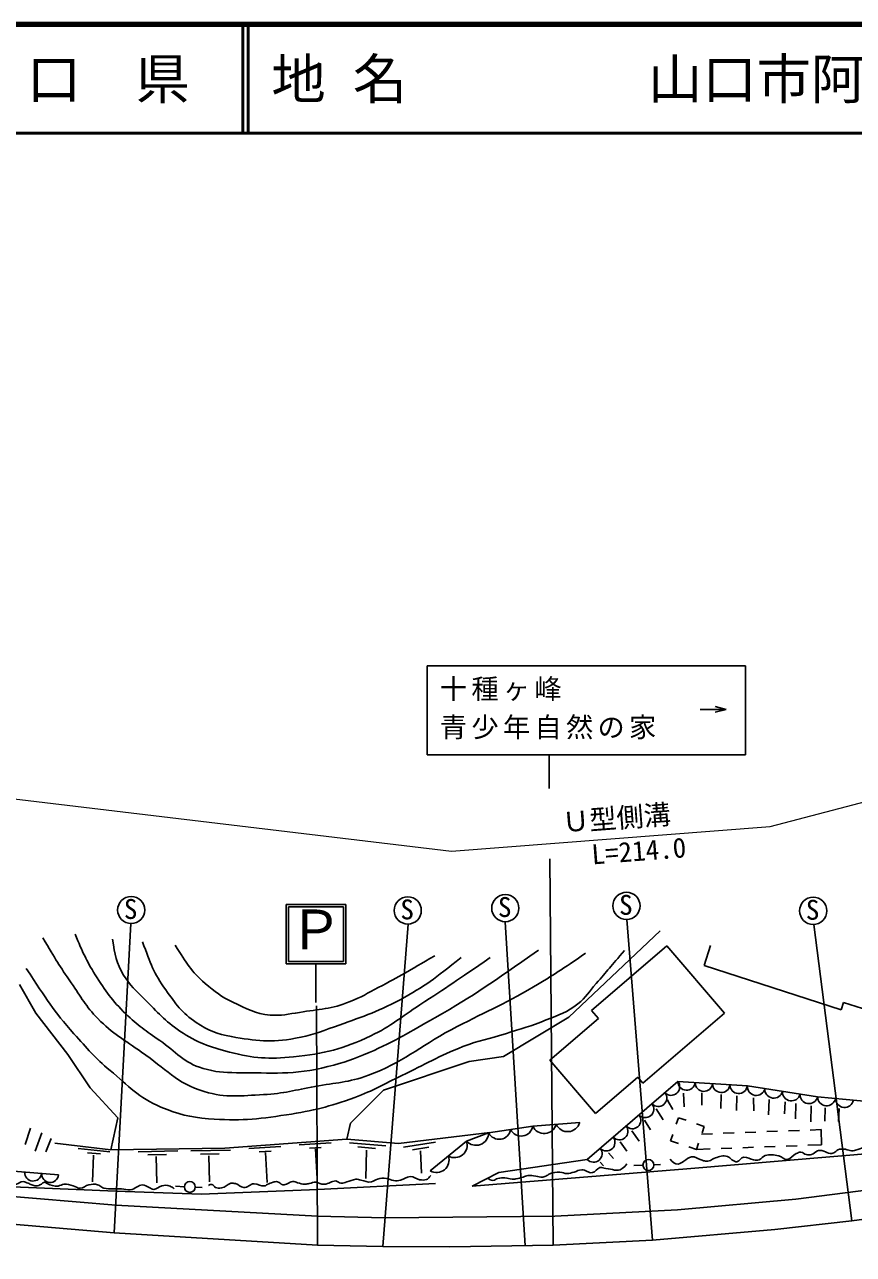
# Model space of a CAD drawing. Units: millimetres, scale not verified. Extents: x 40000 to 680000, y 20000 to 380000.
# Drawn here: x 347679 to 423922, y 266854 to 380000 of the extents above; entities that cross this region are included whole.
import ezdxf
from ezdxf.enums import TextEntityAlignment as Align

# ---------------------------------------------------------------- set-up
doc = ezdxf.new("R2010")
doc.units = ezdxf.units.MM
doc.header["$LTSCALE"] = 1000
doc.linetypes.add('CHAIN', pattern=[18.5, 12, -1.5, 3.5, -1.5])
for name, color, linetype, lineweight in [('M-BGD', 7, 'Continuous', 25), ('M-BMK', 2, 'CHAIN', 13), ('M-STR-HTXT', 7, 'Continuous', 13), ('M-STR-STRC', 7, 'Continuous', 25), ('M-TTL', 2, 'Continuous', 140), ('M-TTL-LINE', 7, 'Continuous', 50)]:
    doc.layers.add(name, color=color, linetype=linetype, lineweight=lineweight)
doc.layers.add('M-TTL-TXT', color=7, linetype='Continuous')
doc.styles.add('ＭＳ ゴシック', font='')
doc.styles.get('ＭＳ ゴシック').set_extended_font_data('MS Gothic')

msp = doc.modelspace()

# ---------------------------------------------------------------- linework, layer by layer
at = {"layer": 'M-BGD'}
for p, q in [((405453, 268160), (403083, 297672)), ((355930, 268831), (357464, 297289)), ((380629, 267594), (382949, 297249)), ((393712, 267654), (391883, 297466)), ((397746, 288666), (406145, 296617)), ((423781, 269952), (420290, 297216)), ((399825, 289306), (406753, 295249)), ((406753, 295249), (412071, 289049)), ((410189, 293429), (410784, 295270)), ((422801, 289352), (410189, 293429)), ((347197, 291684), (348698, 289038)), ((423024, 290042), (422801, 289352)), ((429586, 287921), (423024, 290042)), ((348698, 289038), (351660, 285246)), ((391734, 285076), (397746, 288666)), ((395995, 284718), (400469, 288555)), ((400469, 288555), (399825, 289306)), ((412071, 289049), (404564, 282610)), ((351660, 285246), (353714, 282166)), ((380710, 281969), (388574, 284602)), ((388574, 284602), (391734, 285076)), ((400200, 279816), (395995, 284718)), ((404095, 283157), (400200, 279816)), ((404564, 282610), (404095, 283157)), ((353714, 282166), (356264, 279417)), ((377673, 278915), (380710, 281969)), ((406808, 281060), (406844, 280992)), ((406844, 280992), (407312, 280181)), ((408289, 281698), (408343, 280427)), ((409966, 281722), (409974, 280575)), ((411768, 281558), (411737, 280279)), ((413211, 281433), (413164, 280107)), ((414740, 281254), (414756, 280068)), ((416176, 281113), (416113, 279686)), ((417642, 280895), (417580, 279779)), ((418625, 280739), (418610, 279327)), ((405783, 280249), (406433, 279224)), ((420022, 280536), (420006, 279054)), ((421340, 280341), (421309, 279101)), ((422628, 280279), (422557, 279077)), ((348236, 278468), (347721, 276970)), ((356264, 279417), (355613, 276482)), ((377320, 277461), (377673, 278915)), ((404691, 279219), (405258, 278309)), ((407826, 279430), (407629, 278844)), ((408538, 279190), (407826, 279430)), ((410197, 278631), (409485, 278871)), ((409999, 278045), (410197, 278631)), ((349254, 278046), (348646, 276338)), ((350120, 277508), (349629, 276279)), ((377320, 277461), (366110, 276640)), ((382079, 277071), (377320, 277461)), ((390487, 278063), (382079, 277071)), ((403552, 278226), (404212, 277258)), ((407309, 277896), (407112, 277310)), ((407112, 277310), (407823, 277070)), ((410955, 277960), (409958, 277923)), ((412954, 278035), (411955, 277997)), ((414952, 278110), (413953, 278072)), ((416951, 278184), (415952, 278147)), ((418950, 278259), (417950, 278222)), ((420946, 278334), (419949, 278297)), ((420998, 276943), (420946, 278334)), ((355613, 276482), (350448, 277075)), ((352600, 276583), (355533, 276279)), ((353465, 276193), (354651, 276092)), ((366110, 276640), (355613, 276482)), ((358113, 276301), (361780, 276379)), ((362958, 276374), (366625, 276452)), ((363855, 276086), (365564, 276117)), ((368305, 276592), (371262, 276772)), ((369265, 276304), (370357, 276350)), ((369834, 276226), (369990, 273456)), ((372922, 276930), (375879, 277110)), ((373882, 276642), (374974, 276688)), ((374451, 276564), (374607, 273794)), ((377575, 277126), (380898, 276834)), ((378324, 276740), (379974, 276588)), ((379143, 276448), (379085, 273850)), ((382528, 276734), (385489, 277167)), ((383359, 276476), (384868, 276722)), ((384084, 276394), (384201, 274335)), ((401387, 276208), (401855, 275685)), ((402456, 277206), (403095, 276364)), ((408586, 274715), (432006, 276690)), ((408771, 276751), (409482, 276511)), ((409482, 276511), (409680, 277097)), ((409482, 276511), (410743, 276558)), ((411743, 276596), (412742, 276633)), ((413741, 276671), (414741, 276708)), ((415740, 276746), (416739, 276783)), ((417738, 276820), (418738, 276858)), ((419737, 276895), (420998, 276943)), ((333608, 275543), (350806, 274165)), ((354027, 275990), (353926, 273541)), ((359010, 276013), (360719, 276044)), ((359790, 275865), (359845, 273446)), ((364635, 275938), (364690, 273519)), ((399444, 275592), (391296, 274386)), ((400614, 275334), (400934, 274991)), ((403725, 275029), (404560, 275061)), ((405559, 275099), (406183, 275123)), ((388838, 273140), (408586, 274715)), ((391296, 274386), (388838, 273140)), ((342644, 273240), (356076, 272661)), ((361546, 273118), (362380, 273082)), ((363379, 273039), (364003, 273012)), ((363927, 272407), (374652, 272828)), ((374652, 272828), (385480, 273366)), ((429396, 273335), (418636, 271931)), ((356078, 271381), (343667, 272418)), ((356076, 272661), (363927, 272407)), ((418636, 271931), (407746, 270952)), ((374626, 270378), (356078, 271381)), ((407746, 270952), (396460, 270373)), ((423781, 269952), (431382, 270949)), ((342420, 269993), (355930, 268831)), ((380805, 270226), (374626, 270378)), ((396460, 270373), (380805, 270226)), ((416690, 269145), (423781, 269952)), ((355930, 268831), (374626, 267700)), ((396312, 267697), (405453, 268160)), ((405453, 268160), (416690, 269145)), ((374626, 267700), (380629, 267594)), ((380629, 267594), (386799, 267539)), ((386799, 267539), (396312, 267697))]:
    msp.add_line(p, q, dxfattribs=at)
for points in [[(399444, 275592), (407775, 282756), (414165, 282352), (420631, 281358), (427213, 280726), (436508, 280200), (443933, 280831)], [(384998, 274543), (388330, 277284), (390366, 278045), (394424, 278646), (398742, 278980)]]:
    msp.add_lwpolyline(points, dxfattribs=at)
for centre, radius in [((391900, 298716), 1250), ((403045, 298921), 1250), ((357490, 298539), 1250), ((382925, 298499), 1250), ((420227, 298465), 1250), ((405059, 275079), 500), ((362880, 273059), 500)]:
    msp.add_circle(centre, radius, dxfattribs=at)
for centre, radius, start, end in [((407157, 282271), 786, 223.29271, 38.09107), ((408577, 282757), 802, 180.09878, 352.67015), ((410175, 282656), 802, 180.09878, 352.67015), ((411772, 282555), 802, 180.09878, 352.67015), ((413369, 282454), 802, 180.09878, 352.67015), ((414984, 282298), 821, 176.21132, 346.31097), ((416600, 282049), 821, 176.21132, 346.31097), ((418217, 281801), 821, 176.21132, 346.31097), ((404777, 280224), 786, 223.29271, 38.09107), ((405967, 281248), 786, 223.29271, 38.09107), ((419833, 281552), 821, 176.21132, 346.31097), ((421461, 281359), 830, 180.07905, 348.95377), ((423107, 281201), 830, 180.07905, 348.95377), ((403586, 279201), 786, 223.29271, 38.09107), ((391333, 278518), 1076, 206.06833, 350.78711), ((393362, 278818), 1076, 206.06833, 350.78711), ((395472, 279135), 1157, 204.99693, 343.8361), ((397631, 279302), 1157, 204.99693, 343.8361), ((402396, 278177), 786, 223.29271, 38.09107), ((387242, 276908), 1151, 239.82276, 19.06219), ((389204, 278051), 1162, 221.26518, 359.70249), ((401206, 277154), 786, 223.29271, 38.09107), ((400016, 276131), 786, 223.29271, 38.09107), ((385576, 275538), 1151, 239.82276, 19.06219), ((348464, 274388), 785, 177.97493, 352.86328), ((350027, 274263), 785, 177.97493, 352.86328)]:
    msp.add_arc(centre, radius, start, end, dxfattribs=at)
for points, knots in [([(399285, 294554), (397065, 293028), (396410, 292616), (394506, 291473), (391642, 289755), (389867, 289100), (386923, 287524), (383928, 285920), (382487, 284512), (379300, 283337), (377466, 282661), (376326, 282659), (374403, 282310), (372559, 281976), (371536, 281649), (369663, 281560), (367534, 281459), (366253, 281218), (364213, 281836), (361665, 282609), (360633, 283950), (358447, 285470), (356820, 286601), (355805, 287136), (354418, 288551), (353300, 289692), (352882, 290516), (351970, 291829), (350878, 293400), (350551, 293973), (349363, 295976)], [0, 0, 0, 0, 1, 1, 1, 2, 2, 2, 3, 3, 3, 4, 4, 4, 5, 5, 5, 6, 6, 6, 7, 7, 7, 8, 8, 8, 9, 9, 9, 10, 10, 10, 10]), ([(352325, 296331), (353063, 294559), (353322, 293970), (354181, 292579), (355117, 291064), (355715, 290233), (356986, 288985), (358091, 287899), (358837, 287425), (360106, 286536), (361623, 285474), (362318, 284495), (364095, 283969), (365258, 283625), (365962, 283576), (367175, 283574), (370468, 283569), (372395, 283322), (375588, 284127), (377106, 284510), (377944, 284803), (379379, 285430), (381826, 286501), (383099, 287312), (385422, 288630), (389281, 290819), (390516, 291762), (394940, 294830)], [0, 0, 0, 0, 1, 1, 1, 2, 2, 2, 3, 3, 3, 4, 4, 4, 5, 5, 5, 6, 6, 6, 7, 7, 7, 8, 8, 8, 9, 9, 9, 9]), ([(390517, 294159), (387405, 292032), (386599, 291466), (384040, 289814), (382292, 288686), (381418, 287859), (379537, 286971), (376935, 285741), (375291, 285332), (372428, 285036), (370135, 284798), (368774, 284888), (366543, 285470), (364664, 285960), (363570, 286316), (361962, 287405), (360551, 288361), (359920, 289115), (358723, 290328), (357917, 291145), (357377, 291554), (356788, 292540), (356092, 293704), (356014, 294378), (355761, 295857)], [0, 0, 0, 0, 1, 1, 1, 2, 2, 2, 3, 3, 3, 4, 4, 4, 5, 5, 5, 6, 6, 6, 7, 7, 7, 8, 8, 8, 8]), ([(358526, 295620), (359284, 293566), (359540, 292755), (360659, 291197), (361594, 289893), (362123, 289078), (363463, 288195), (364602, 287445), (365358, 287126), (366701, 286892), (368966, 286496), (370322, 286329), (372586, 286734), (374028, 286991), (374802, 287305), (376180, 287800), (378582, 288664), (379975, 289079), (382223, 290288), (384567, 291549), (385394, 292220), (387831, 294159)], [0, 0, 0, 0, 1, 1, 1, 2, 2, 2, 3, 3, 3, 4, 4, 4, 5, 5, 5, 6, 6, 6, 7, 7, 7, 7]), ([(347838, 293145), (349752, 290263), (350294, 289324), (352222, 287161), (353452, 285781), (354117, 284965), (355540, 283784), (357275, 282345), (358139, 281274), (360220, 280408), (361847, 279730), (362847, 279480), (364604, 279341), (367398, 279121), (369002, 279269), (371772, 279697), (374274, 280083), (375672, 280435), (378052, 281296), (379804, 281930), (380690, 282517), (382376, 283310), (384577, 284346), (385740, 285089), (388004, 285976), (389490, 286559), (390393, 286679), (391914, 287161), (393390, 287628), (394238, 287835), (395669, 288425), (396842, 288909), (397568, 289114), (398565, 289899), (399341, 290511), (399600, 291042), (400254, 291782), (401292, 292954), (401613, 293340), (402870, 294819)], [0, 0, 0, 0, 1, 1, 1, 2, 2, 2, 3, 3, 3, 4, 4, 4, 5, 5, 5, 6, 6, 6, 7, 7, 7, 8, 8, 8, 9, 9, 9, 10, 10, 10, 11, 11, 11, 12, 12, 12, 13, 13, 13, 13]), ([(361528, 295295), (362607, 293623), (362972, 292927), (364297, 291793), (365211, 291010), (365751, 290565), (366842, 290055), (368128, 289454), (368866, 288987), (370282, 288879), (371333, 288799), (371928, 288954), (372968, 289125), (374800, 289426), (375894, 289422), (377620, 290108), (378674, 290527), (379210, 290886), (380217, 291407), (382287, 292477), (382943, 292892), (385413, 294338)], [0, 0, 0, 0, 1, 1, 1, 2, 2, 2, 3, 3, 3, 4, 4, 4, 5, 5, 5, 6, 6, 6, 7, 7, 7, 7]), ([(407077, 275613), (407290, 275380), (407471, 275137), (407802, 275169), (408033, 275191), (408128, 275326), (408333, 275434), (408610, 275581), (408725, 275774), (409035, 275824), (409391, 275881), (409572, 275658), (409917, 275551), (410032, 275515), (410092, 275472), (410213, 275457), (410382, 275437), (410481, 275430), (410650, 275457), (410831, 275487), (410897, 275608), (411071, 275668), (411497, 275816), (411760, 275991), (412202, 275902), (412602, 275821), (412711, 275476), (413107, 275379), (413146, 275370), (413171, 275358), (413209, 275372), (413493, 275473), (413550, 275775), (413851, 275803), (414213, 275837), (414384, 275580), (414746, 275543), (414940, 275523), (415060, 275497), (415245, 275559), (415497, 275643), (415548, 275870), (415801, 275949), (416267, 276094), (416569, 276010), (417050, 275928), (417382, 275872), (417518, 275517), (417845, 275595), (418219, 275684), (418328, 275955), (418672, 276126), (418824, 276201), (418914, 276253), (419083, 276261), (419304, 276271), (419385, 276074), (419603, 276037), (419786, 276006), (419904, 275970), (420077, 276037), (420308, 276127), (420382, 276282), (420607, 276386), (420692, 276425), (420752, 276409), (420846, 276412), (421349, 276426), (421646, 276006), (422115, 276188), (422287, 276255), (422332, 276383), (422495, 276469), (422689, 276571), (422832, 276546), (423052, 276547), (423166, 276547), (423225, 276506), (423338, 276485), (423559, 276443), (423683, 276345), (423905, 276386), (423990, 276401), (424034, 276429), (424118, 276453), (424688, 276618), (425007, 276786), (425600, 276786), (425871, 276786), (425965, 276473), (426235, 276505), (426511, 276538), (426630, 276687), (426890, 276786), (427065, 276853), (427162, 276901), (427348, 276932), (427657, 276983), (427833, 276862), (428138, 276786), (428188, 276774), (428207, 276732), (428258, 276734), (429127, 276779), (429556, 277202), (430425, 277249), (430942, 277277), (431213, 277072), (431724, 276992), (431997, 276949), (432157, 276847), (432426, 276910), (432833, 277004), (432989, 277268), (433398, 277354), (433693, 277417), (433874, 277370), (434170, 277308), (434447, 277249), (434554, 277033), (434837, 277027), (435656, 277007), (436062, 277417), (436873, 277530), (437344, 277596), (437618, 277477), (438090, 277530), (438450, 277571), (438676, 277649), (438944, 277893), (438987, 277932), (439010, 277947), (439050, 277998)], [0, 0, 0, 0, 1, 1, 1, 2, 2, 2, 3, 3, 3, 4, 4, 4, 5, 5, 5, 6, 6, 6, 7, 7, 7, 8, 8, 8, 9, 9, 9, 10, 10, 10, 11, 11, 11, 12, 12, 12, 13, 13, 13, 14, 14, 14, 15, 15, 15, 16, 16, 16, 17, 17, 17, 18, 18, 18, 19, 19, 19, 20, 20, 20, 21, 21, 21, 22, 22, 22, 23, 23, 23, 24, 24, 24, 25, 25, 25, 26, 26, 26, 27, 27, 27, 28, 28, 28, 29, 29, 29, 30, 30, 30, 31, 31, 31, 32, 32, 32, 33, 33, 33, 34, 34, 34, 35, 35, 35, 36, 36, 36, 37, 37, 37, 38, 38, 38, 39, 39, 39, 40, 40, 40, 41, 41, 41, 42, 42, 42, 43, 43, 43, 44, 44, 44, 44]), ([(330226, 274860), (330366, 275018), (330490, 275203), (330710, 275165), (330828, 275144), (330879, 275084), (330983, 275024), (331199, 274900), (331257, 274648), (331506, 274658), (331642, 274663), (331704, 274735), (331826, 274798), (331988, 274882), (332051, 274999), (332231, 275032), (332417, 275066), (332536, 275076), (332715, 275016), (333015, 274917), (333038, 274611), (333331, 274494), (333497, 274427), (333605, 274431), (333784, 274424), (333979, 274416), (334091, 274405), (334283, 274439), (334430, 274465), (334502, 274530), (334650, 274541), (334943, 274562), (335093, 274422), (335375, 274338), (335502, 274300), (335564, 274217), (335695, 274229), (335970, 274253), (336100, 274394), (336374, 274424), (336503, 274437), (336570, 274374), (336694, 274338), (336949, 274263), (337078, 274166), (337341, 274127), (337620, 274086), (337777, 274209), (338059, 274205), (338365, 274201), (338534, 274151), (338831, 274080), (339031, 274033), (339126, 273911), (339331, 273916), (339560, 273923), (339676, 274015), (339900, 274065), (340069, 274102), (340165, 274152), (340337, 274135), (340756, 274093), (340837, 273550), (341258, 273573), (341460, 273584), (341553, 273687), (341749, 273737), (342155, 273840), (342393, 273933), (342810, 273893), (343265, 273849), (343482, 273643), (343930, 273550), (344260, 273481), (344451, 273436), (344788, 273456), (345076, 273473), (345201, 273696), (345490, 273690), (345672, 273686), (345748, 273573), (345919, 273511), (346154, 273425), (346278, 273334), (346528, 273308), (346688, 273291), (346784, 273286), (346941, 273324), (347185, 273382), (347291, 273540), (347542, 273550), (347728, 273557), (347820, 273467), (347994, 273402), (348133, 273349), (348205, 273302), (348345, 273253), (348488, 273204), (348568, 273145), (348720, 273152), (348924, 273161), (349033, 273223), (349219, 273308), (349350, 273368), (349388, 273491), (349531, 273503), (349632, 273511), (349654, 273397), (349750, 273363), (350128, 273226), (350358, 273087), (350756, 273144), (350977, 273176), (351080, 273289), (351302, 273316), (351634, 273356), (351820, 273248), (352145, 273168), (352396, 273105), (352510, 272929), (352769, 272941), (353114, 272957), (353256, 273192), (353596, 273253), (353905, 273309), (354100, 273364), (354399, 273269), (354563, 273217), (354632, 273135), (354782, 273050), (354852, 273011), (354882, 272964), (354961, 272949), (355587, 272829), (355956, 272932), (356591, 272887), (356904, 272864), (357075, 272764), (357387, 272785), (357663, 272804), (357778, 272969), (358035, 273074), (358215, 273147), (358309, 273231), (358503, 273246), (358765, 273265), (358889, 273105), (359135, 273011), (359303, 272947), (359384, 272829), (359564, 272840), (359872, 272858), (359987, 273093), (360289, 273152), (360585, 273210), (360786, 273259), (361062, 273136), (361224, 273064), (361302, 273011), (361436, 272879)], [0, 0, 0, 0, 1, 1, 1, 2, 2, 2, 3, 3, 3, 4, 4, 4, 5, 5, 5, 6, 6, 6, 7, 7, 7, 8, 8, 8, 9, 9, 9, 10, 10, 10, 11, 11, 11, 12, 12, 12, 13, 13, 13, 14, 14, 14, 15, 15, 15, 16, 16, 16, 17, 17, 17, 18, 18, 18, 19, 19, 19, 20, 20, 20, 21, 21, 21, 22, 22, 22, 23, 23, 23, 24, 24, 24, 25, 25, 25, 26, 26, 26, 27, 27, 27, 28, 28, 28, 29, 29, 29, 30, 30, 30, 31, 31, 31, 32, 32, 32, 33, 33, 33, 34, 34, 34, 35, 35, 35, 36, 36, 36, 37, 37, 37, 38, 38, 38, 39, 39, 39, 40, 40, 40, 41, 41, 41, 42, 42, 42, 43, 43, 43, 44, 44, 44, 45, 45, 45, 46, 46, 46, 47, 47, 47, 48, 48, 48, 49, 49, 49, 50, 50, 50, 51, 51, 51, 52, 52, 52, 53, 53, 53, 53]), ([(390292, 273877), (390453, 273752), (390562, 273664), (390766, 273662), (390959, 273660), (391038, 273797), (391226, 273841), (391467, 273898), (391610, 273910), (391858, 273904), (392131, 273896), (392272, 273787), (392545, 273779), (392676, 273775), (392751, 273778), (392880, 273802), (393143, 273850), (393288, 273889), (393543, 273966), (393718, 274019), (393807, 274087), (393988, 274114), (394263, 274156), (394421, 274090), (394698, 274060), (394952, 274031), (395090, 273950), (395345, 273966), (395506, 273976), (395594, 274023), (395735, 274099), (395841, 274155), (395876, 274228), (395985, 274278), (396324, 274434), (396556, 274411), (396929, 274418), (397187, 274423), (397319, 274287), (397577, 274294), (397837, 274300), (397976, 274368), (398229, 274431), (398505, 274500), (398642, 274632), (398926, 274639), (399325, 274650), (399520, 274318), (399914, 274379), (400236, 274429), (400298, 274748), (400611, 274837), (400817, 274895), (400939, 274771), (401152, 274759), (401734, 274727), (402169, 274407), (402645, 274744), (402842, 274883), (402951, 274982), (403071, 275191)], [0, 0, 0, 0, 1, 1, 1, 2, 2, 2, 3, 3, 3, 4, 4, 4, 5, 5, 5, 6, 6, 6, 7, 7, 7, 8, 8, 8, 9, 9, 9, 10, 10, 10, 11, 11, 11, 12, 12, 12, 13, 13, 13, 14, 14, 14, 15, 15, 15, 16, 16, 16, 17, 17, 17, 18, 18, 18, 19, 19, 19, 20, 20, 20, 20]), ([(385056, 274124), (384996, 274056), (384978, 274037), (384927, 273984), (384828, 273881), (384794, 273778), (384658, 273738), (384416, 273668), (384262, 273682), (384014, 273726), (383664, 273788), (383504, 274016), (383148, 274007), (382778, 273998), (382621, 273758), (382259, 273679), (382022, 273628), (381880, 273619), (381639, 273644), (381368, 273673), (381242, 273816), (380971, 273843), (380648, 273876), (380453, 273876), (380141, 273785), (379909, 273717), (379815, 273578), (379579, 273527), (379207, 273448), (378994, 273627), (378619, 273691), (378436, 273723), (378335, 273798), (378151, 273773), (377810, 273726), (377641, 273606), (377309, 273516), (377110, 273461), (376999, 273382), (376794, 273399), (376590, 273415), (376519, 273602), (376314, 273609), (375877, 273624), (375674, 273325), (375237, 273305), (374927, 273291), (374775, 273471), (374465, 273492), (374228, 273509), (374102, 273416), (373868, 273375), (373713, 273348), (373627, 273320), (373470, 273317), (373196, 273311), (373047, 273384), (372780, 273445), (372604, 273486), (372515, 273594), (372335, 273574), (372146, 273553), (372070, 273438), (371891, 273375), (371713, 273313), (371610, 273236), (371423, 273258), (371211, 273283), (371165, 273503), (370954, 273539), (370791, 273567), (370692, 273537), (370533, 273492), (370316, 273431), (370197, 273382), (369995, 273282), (369901, 273235), (369863, 273175), (369761, 273153), (369382, 273070), (369177, 273358), (368790, 273352), (368396, 273345), (368233, 272970), (367842, 273012), (367512, 273048), (367392, 273288), (367069, 273364), (366909, 273401), (366807, 273444), (366648, 273399), (366288, 273295), (366160, 273043), (365794, 272966), (365573, 272919), (365422, 272924), (365220, 273024), (365081, 273094), (365070, 273259), (364916, 273282), (364790, 273300), (364707, 273261), (364600, 273200)], [0, 0, 0, 0, 1, 1, 1, 2, 2, 2, 3, 3, 3, 4, 4, 4, 5, 5, 5, 6, 6, 6, 7, 7, 7, 8, 8, 8, 9, 9, 9, 10, 10, 10, 11, 11, 11, 12, 12, 12, 13, 13, 13, 14, 14, 14, 15, 15, 15, 16, 16, 16, 17, 17, 17, 18, 18, 18, 19, 19, 19, 20, 20, 20, 21, 21, 21, 22, 22, 22, 23, 23, 23, 24, 24, 24, 25, 25, 25, 26, 26, 26, 27, 27, 27, 28, 28, 28, 29, 29, 29, 30, 30, 30, 31, 31, 31, 32, 32, 32, 33, 33, 33, 34, 34, 34, 34])]:
    msp.add_open_spline(points, degree=3, knots=knots, dxfattribs=at)
at = {"layer": 'M-BMK'}
for centre, radius, start, end in [((388640, 582968), 319317, 265.08336, 282.98433), ((400091, 863279), 599711, 261.24697, 266.28875)]:
    msp.add_arc(centre, radius, start, end, dxfattribs=at)
at = {"layer": 'M-STR-HTXT'}
for p, q in [((416255, 306209), (448368, 314651)), ((303321, 313928), (386963, 303952)), ((386963, 303952), (416255, 306209))]:
    msp.add_line(p, q, dxfattribs=at)
at = {"layer": 'M-STR-STRC'}
for p, q in [((384698, 321003), (414000, 321003)), ((384698, 321003), (384698, 312823)), ((414000, 321003), (414000, 312823)), ((412216, 317001), (409817, 317001)), ((412216, 317001), (411216, 317269)), ((412216, 317001), (411216, 316733)), ((384698, 312823), (414000, 312823)), ((395923, 312823), (395923, 309715)), ((396312, 267697), (395989, 303247)), ((371755, 299052), (377215, 299052)), ((371755, 293592), (371755, 299052)), ((371965, 298842), (377005, 298842)), ((371965, 293802), (371965, 298842)), ((377005, 298842), (377005, 293802)), ((377215, 299052), (377215, 293592)), ((377215, 293592), (371755, 293592)), ((377005, 293802), (371965, 293802)), ((374485, 293592), (374485, 290036)), ((374520, 289736), (374626, 267700))]:
    msp.add_line(p, q, dxfattribs=at)
at = {"layer": 'M-TTL'}
msp.add_line((680000, 380000), (40000, 380000), dxfattribs=at)
at = {"layer": 'M-TTL-LINE'}
for p, q in [((367750, 380000), (367750, 370000)), ((368250, 380000), (368250, 370000)), ((40000, 370000), (680000, 370000))]:
    msp.add_line(p, q, dxfattribs=at)

# ---------------------------------------------------------------- texts
at = {"layer": 'M-BGD', "style": 'ＭＳ ゴシック'}
for p in [(402366, 297548), (356811, 297165), (382246, 297126), (391221, 297343), (419549, 297091)]:
    msp.add_text('S', height=1833, dxfattribs=at).set_placement(p, align=Align.BOTTOM_LEFT)
at = {"layer": 'M-STR-HTXT', "style": 'ＭＳ ゴシック'}
for s, p in [('Ｕ型側溝', (397252, 305148)), ('L=214.0', (399944, 302180))]:
    msp.add_text(s, height=1833, rotation=4.408, dxfattribs=at).set_placement(p, align=Align.BOTTOM_LEFT)
at = {"layer": 'M-STR-STRC', "style": 'ＭＳ ゴシック'}
msp.add_text('Ｐ', height=3666, dxfattribs=at).set_placement((371948, 293819), align=Align.BOTTOM_LEFT)
at = {"layer": 'M-STR-STRC', "char_height": 1833, "attachment_point": 7, "style": 'ＭＳ ゴシック'}
for s, insert in [('\\T1.16;十種ヶ峰', (385883, 317767)), ('\\T1.16;青少年自然の家', (385883, 314239))]:
    msp.add_mtext(s, dxfattribs=dict(at, insert=insert))
at = {"layer": 'M-TTL-TXT', "style": 'ＭＳ ゴシック'}
msp.add_text('山\u3000口\u3000県', height=3666, dxfattribs=at).set_placement((350375, 375000), align=Align.MIDDLE_CENTER)
for s, p in [('地 名', (370380, 375000)), ('山口市阿東嘉年下', (405024, 375000))]:
    msp.add_text(s, height=3666, dxfattribs=at).set_placement(p, align=Align.MIDDLE_LEFT)

doc.saveas('drawing.dxf')
